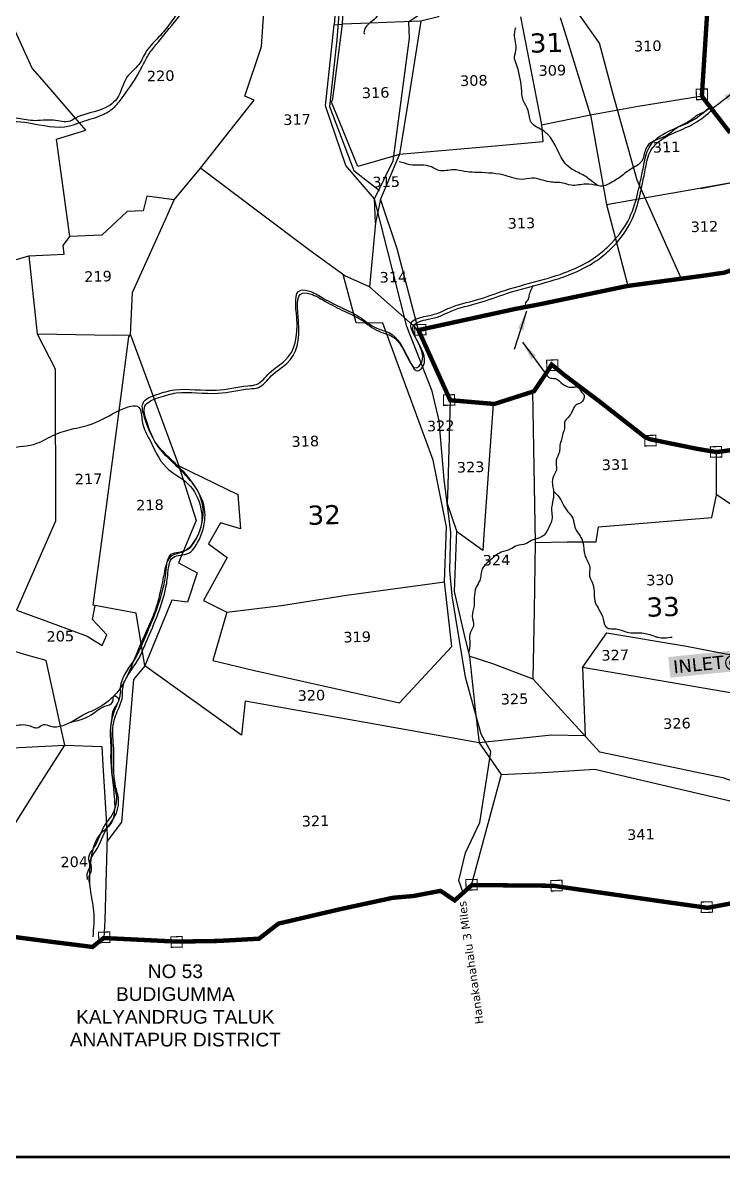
# Model space of a CAD drawing. Header units: inches. Extents: x 736579 to 743654, y 1629743 to 1634507.
# Drawn here: x 740715 to 741996, y 1629743 to 1631821 of the extents above; entities that cross this region are included whole.
import ezdxf
from ezdxf.enums import TextEntityAlignment as Align

# ---------------------------------------------------------------- set-up
doc = ezdxf.new("R2010")
doc.units = ezdxf.units.IN
doc.header["$MEASUREMENT"] = 0
doc.linetypes.add('ACAD_ISO02W100', pattern=[15, 12, -3])
for name, color, linetype in [('PLOT NO', 7, 'Continuous'), ('ROADS', 6, 'Continuous'), ('STRUCTURE', 5, 'Continuous'), ('TANKS-STREAM', 4, 'Continuous'), ('VILLAGE BOUNDRY', 5, 'Continuous'), ('VILLAGE STONES', 240, 'Continuous')]:
    doc.layers.add(name, color=color, linetype=linetype)
doc.styles.get("Standard").update_dxf_attribs({"font": 'verdana.ttf'})
doc.dimstyles.get("Standard").update_dxf_attribs({"dimtxt": 0.18, "dimasz": 0.18, "dimexe": 0.18, "dimexo": 0.0625, "dimgap": 0.09, "dimtad": 0, "dimtih": 1, "dimtoh": 1, "dimdec": 4, "dimzin": 0, "dimdsep": 46, "dimtxsty": 'Standard', "dimcen": 0.09, "dimadec": 0, "dimazin": 0, "dimtfac": 1, "dimtdec": 4, "dimtofl": 0, "dimtmove": 0, "dimatfit": 3, "dimfxl": 1, "dimtolj": 1, "dimtzin": 0, "dimarcsym": 0})

msp = doc.modelspace()

# ---------------------------------------------------------------- linework, layer by layer
at = {"layer": 'PLOT NO'}
for points in [[(741534.8, 1632216), (741535.7, 1632193.9), (741524.4, 1632101.9), (741489.5, 1631909.1), (741475.3, 1631831.4), (741443.1, 1631823.7), (741349.6, 1631820), (741299.9, 1631818.1), (741304.3, 1631920.2), (741287.4, 1631997.1), (741303.8, 1632069.3), (741303.2, 1632120.9), (741285.5, 1632193.1), (741352.8, 1632186.5), (741379.6, 1632183.5), (741372.6, 1632090.1), (741367.3, 1632001.5), (741287.4, 1631997.1)], [(741443.1, 1631823.7), (741421.6, 1631688.7), (741404.2, 1631580.5), (741369.2, 1631497.9), (741360.1, 1631454.7), (741349, 1631337.4), (741304.2, 1631357.7), (741240, 1631404.2), (741144.2, 1631475.9), (741040, 1631554.7), (741094.3, 1631623.4), (741138.2, 1631679.3), (741120.9, 1631686.5), (741151.6, 1631777.6), (741159.2, 1631894.4), (741115.2, 1631954.5), (741156.8, 1631988.7), (741265.2, 1631986.1), (741286.8, 1632062.5), (741287.9, 1632122.1), (741274.5, 1632187.1), (741285.5, 1632193.1)], [(741265.2, 1631986.1), (741292.1, 1631926.7), (741284.7, 1631817), (741299.9, 1631818.1)], [(740394.3, 1631348.1), (740486, 1631341.6), (740573.4, 1631349.9), (740726.1, 1631394.3), (740790.3, 1631397.4), (740788.6, 1631413), (740801, 1631429.8), (740776.2, 1631608), (740830.3, 1631624.4), (740754.4, 1631712.4), (740731.9, 1631737.6), (740691.1, 1631827.5)], [(741360.1, 1631454.7), (741358.1, 1631498.9), (741305.6, 1631559.4), (741268.8, 1631668.5), (741284.7, 1631817)], [(741663.4, 1631633.9), (741665.9, 1631602.8), (741578.6, 1631595.1), (741403.8, 1631579.6), (741327.4, 1631557.6), (741279.6, 1631675.8), (741281.9, 1631681.9), (741299.9, 1631818.1)], [(741625.4, 1631831.4), (741663.4, 1631633.9), (741753, 1631652.6), (741706.3, 1631805.1), (741698.6, 1631829.9)], [(741753, 1631652.6), (741840.3, 1631668.2), (741957.5, 1631687.2)], [(741753, 1631652.6), (741765.7, 1631583.2), (741782.5, 1631488.5), (741865.7, 1631503.1), (741928.2, 1631514.1), (742072.7, 1631539.5), (741954.6, 1631516.8)], [(740726.1, 1631394.3), (740737.2, 1631285.7), (740740.9, 1631251.4), (740777, 1631250.8), (740880.3, 1631249), (740911.6, 1631249.5), (740915.5, 1631327), (740975.2, 1631459.6), (740991.8, 1631496.6), (741040, 1631554.7)], [(740991.8, 1631496.6), (740942, 1631503.7), (740935, 1631476.8), (740905.6, 1631475.3), (740859.4, 1631432.3), (740801, 1631429.8)], [(741349, 1631337.4), (741438.6, 1631258.5), (741399.8, 1631407.4), (741369.2, 1631497.9)], [(741782.5, 1631488.5), (741821.3, 1631339.3)], [(740911.6, 1631249.5), (741000.5, 1631010.4), (741108.2, 1630957.9), (741112.9, 1630894.8), (741076.6, 1630905.8), (741054.8, 1630867.1), (741088.9, 1630842.3), (741045.5, 1630764), (741088.3, 1630742.1), (741188.3, 1630754.8), (741307.1, 1630773.2), (741486.1, 1630797.8), (741489.9, 1630898.6), (741465.3, 1631020.5), (741419.8, 1631144.9), (741373.6, 1631271.4), (741324.5, 1631271.7), (741300.9, 1631360.1)], [(740740.9, 1631251.4), (740773.9, 1631187.4), (740774.5, 1630909.1), (740703.3, 1630746), (740761.9, 1630724.9), (740832.7, 1630698.7), (740860, 1630681.2), (740868.6, 1630700.6), (740842.2, 1630729.1), (740847.1, 1630754.8)], [(741738.9, 1630641.4), (741743.3, 1630516.1), (741682.1, 1630517.5), (741549.7, 1630503.1), (741341.3, 1630540.4), (741121.9, 1630579.7), (741114.9, 1630517.6), (740938.3, 1630644.3), (740922.3, 1630740.4), (740843.7, 1630755.4), (740868.5, 1630940.6), (740892.5, 1631119.9), (740909.1, 1631246.3), (740911.6, 1631249.5)], [(741648.3, 1630619.6), (741650.7, 1630745.4), (741652.5, 1630869.9), (741648, 1631145.9)], [(741496.6, 1631130.2), (741492.2, 1630974.1), (741491.2, 1630941.2), (741507.9, 1630890.9), (741503.6, 1630780.2), (741522.1, 1630700.8), (741531.8, 1630661.2), (741543.1, 1630558.5), (741549.7, 1630503.1), (741589.9, 1630445.4), (741666.2, 1630448.8), (741761.3, 1630455), (742006.6, 1630397.5), (742117.4, 1630355.7), (742116.6, 1630230.8)], [(741575, 1631123.5), (741558.4, 1630883.9), (741556.5, 1630855), (741507.9, 1630889.7)], [(741983.8, 1630957.9), (742071.5, 1630900), (742155.6, 1630859.5), (742231.8, 1630780.1), (742262.8, 1630735.8), (742316.4, 1630658.4), (742409, 1630588.8), (742473.8, 1630540.2), (742531.2, 1630498.9), (742412.5, 1630628.1), (742237.2, 1630817.3), (742269.1, 1630890.7), (742080.3, 1630914.1), (742113.8, 1631012.8), (742131.2, 1631051.1)], [(741652.5, 1630869.9), (741710.4, 1630871), (741763.6, 1630870.9), (741767.8, 1630898.6), (741975.2, 1630915.6), (741983.8, 1630956.7), (741983.9, 1631035.3)], [(741000.5, 1631010.4), (741031.8, 1630910.2), (740999.9, 1630832.7), (741033.5, 1630814.6), (741015.9, 1630760.7), (740987.2, 1630764.3), (740938.3, 1630644.3), (740917.3, 1630619.4), (740895.3, 1630357.9), (740869, 1630323.4)], [(741088.3, 1630742.1), (741062.3, 1630654), (741138.5, 1630635.9), (741403.9, 1630576.3), (741499.9, 1630679.8), (741486.1, 1630797.8)], [(739821.7, 1630362.1), (739859.2, 1630356.1), (739951.5, 1630341.3), (740019.1, 1630329.1), (740090, 1630327.7), (740173.2, 1630326.1), (740249.4, 1630325.7), (740368.9, 1630323.7), (740528.4, 1630321), (740656.2, 1630320), (740678.4, 1630319.6), (740744.2, 1630424.7), (740791.9, 1630498.9), (740782.6, 1630540.1), (740757.4, 1630653.8), (740722.1, 1630663.7), (740619.8, 1630694.9), (740580.1, 1630707.4), (740578.8, 1630729.5), (740508.6, 1630734.6), (740420.9, 1630740.8), (740359.8, 1630743.7)], [(742101.2, 1630579.1), (741856.1, 1630621), (741738.9, 1630641.4), (741783.4, 1630704.4), (741929, 1630679.9), (742013.6, 1630664)], [(742333.6, 1630313.3), (742030.8, 1630426.2), (741998, 1630438.9), (741770.3, 1630486.5), (741648.3, 1630619.6), (741574.4, 1630647.8), (741531.6, 1630661.9)], [(740165.6, 1630465.5), (740220.6, 1630469.1), (740408.5, 1630479.3), (740504.9, 1630484.3), (740623.5, 1630490.4), (740791.9, 1630498.9), (740859.6, 1630496.7), (740861.1, 1630462.2), (740869.3, 1630334.6), (740865, 1630178.6), (740862.8, 1630146.2)], [(741589.9, 1630445.4), (741535.3, 1630242.2)]]:
    msp.add_lwpolyline(points, dxfattribs=at)
at = {"layer": 'ROADS'}
for points in [[(741272.1, 1632209.8), (741297.3, 1632116.8), (741292.9, 1632044), (741277.8, 1631989.6), (741293.3, 1631951.9), (741299.4, 1631923.6), (741289.2, 1631789.7), (741275.8, 1631667.7), (741320.5, 1631550.5), (741367.2, 1631513.9)], [(741520.5, 1630229), (741512.6, 1630251.6), (741524.4, 1630301.8), (741550.8, 1630357.8), (741566.6, 1630458.9), (741571, 1630487.3), (741553, 1630519.3), (741524.7, 1630623.4), (741500.5, 1630772.2), (741495.7, 1630818.7), (741497.9, 1630889), (741485.5, 1630985), (741476.6, 1631092.4), (741463.8, 1631146.6), (741417.3, 1631265.3), (741358.1, 1631498.9), (741392.3, 1631568.1), (741421.9, 1631792.4), (741420.7, 1631822.8), (741470, 1631855.4), (741497.8, 1631985.5), (741535, 1632209.3)], [(741918.8, 1631354.7), (741838.7, 1631532.5), (741794, 1631691.9), (741769.9, 1631783.2), (741717.8, 1631856.4), (741645.7, 1631986.2), (741577.5, 1632129.1), (741523.7, 1632203.5)]]:
    msp.add_lwpolyline(points, dxfattribs=at)
at = {"layer": 'STRUCTURE', "color": 5, "const_width": 4.65}
msp.add_lwpolyline([(743565.5, 1629793.8), (743565.5, 1629745.5), (736581.7, 1629745.5), (736581.7, 1629793.8)], dxfattribs=at)
at = {"layer": 'TANKS-STREAM'}
for points in [[(740776.3, 1632091.7), (740735.7, 1632110.8), (740708.7, 1632123.1), (740690.4, 1632129.9), (740671.4, 1632133.5), (740650.7, 1632141.6), (740607.1, 1632150.7), (740578.4, 1632159.7), (740560.6, 1632156.4), (740543.8, 1632144.6), (740530, 1632140.3), (740497.5, 1632115), (740480.8, 1632107.2), (740428.9, 1632099.2), (740390.4, 1632095.2), (740369.8, 1632097.7), (740343.8, 1632097), (740371, 1632092.3), (740400.6, 1632091.5), (740426.5, 1632094.8), (740448.6, 1632095.9), (740493.6, 1632106.8), (740523.7, 1632127.9), (740541.3, 1632137.1), (740559.2, 1632149.3), (740584.4, 1632151.5), (740612.7, 1632143.8), (740636.9, 1632135.4), (740646.7, 1632135.7), (740669.1, 1632127.8), (740690.7, 1632126.9), (740705.8, 1632116.8), (740758.1, 1632093.7), (740786.9, 1632079.7), (740815.6, 1632065.1), (740844.6, 1632054.2), (740862.7, 1632048.9), (740880.3, 1632042.8), (740893.9, 1632038.6), (740938.5, 1632024.4), (740977.1, 1632012.4), (741002.2, 1632002.9), (741025.7, 1631996.1), (741049.1, 1631993.4), (741076.9, 1631995.9), (741102.3, 1632000.4), (741149.9, 1632010.4), (741138.9, 1632001.7), (741117.2, 1631987.9), (741098.9, 1631968.2), (741090.5, 1631957.8), (741064, 1631927.5), (741050.7, 1631909), (741039.8, 1631892.9), (741020.4, 1631869.9), (740987.6, 1631824.2), (740966.5, 1631797.7), (740940.8, 1631768.6), (740926.8, 1631744.3), (740905.4, 1631721.1), (740887, 1631681.8), (740857.2, 1631661.6), (740811.5, 1631646.3), (740801.4, 1631640.9), (740771, 1631642.4), (740733.2, 1631641.7), (740702, 1631646.4), (740666.5, 1631645.7), (740637.5, 1631638.2), (740601.7, 1631627.2), (740563.7, 1631623.2), (740533.6, 1631624.7), (740511.2, 1631620.6), (740494.2, 1631623.4), (740441.8, 1631611.9), (740415.8, 1631603.4), (740394.8, 1631605.2), (740377.4, 1631626.6), (740362.4, 1631657.6), (740348, 1631678.2), (740330.1, 1631696.4), (740314.2, 1631707.3), (740298.4, 1631712.7), (740262.3, 1631731.1), (740243, 1631734.6), (740206.7, 1631734.2), (740171.1, 1631734.5), (740129.2, 1631733.7), (740090.7, 1631733.3), (740047.7, 1631734.9), (740012.6, 1631735.8), (739986.9, 1631726.6), (739948.7, 1631707.3), (739901.7, 1631680.1), (739851.7, 1631662), (739822.8, 1631657.9), (739794, 1631648.1), (739763.1, 1631647.1), (739704, 1631656.7), (739691.2, 1631664.9), (739662.1, 1631666.9), (739629.8, 1631667.6), (739603.8, 1631675.8), (739588.6, 1631680.4), (739547.2, 1631678.1), (739516.8, 1631681.9), (739491.7, 1631694.6), (739469.8, 1631702.9), (739447.3, 1631716.1), (739426.9, 1631731.7), (739384, 1631754), (739350.8, 1631771.5), (739317, 1631779.7), (739293.8, 1631786.5), (739259.3, 1631793.6), (739242.8, 1631798), (739218.7, 1631797.7), (739197.5, 1631798.9), (739132.2, 1631786.6), (739192.6, 1631795.2), (739213.6, 1631793), (739249.7, 1631789.6), (739276.2, 1631781.5), (739314.7, 1631774.7), (739395.5, 1631741.1), (739442.4, 1631710.8), (739475.2, 1631692.5), (739524.3, 1631673.6), (739554.9, 1631670.6), (739602.4, 1631666.8), (739645.6, 1631657.9), (739660.3, 1631660.2), (739718.2, 1631646.1), (739764.8, 1631642.7), (739811.7, 1631641.7), (739806.6, 1631626.7), (739805.5, 1631600.4), (739805.3, 1631585.6), (739779.2, 1631580.8), (739761.4, 1631574.5), (739745.4, 1631577.3), (739718.3, 1631571.1), (739665.1, 1631562.4), (739634.9, 1631548.3), (739612.7, 1631509.9), (739642.4, 1631539.6), (739669.3, 1631556.5), (739717.3, 1631562), (739704.4, 1631536.2), (739696.8, 1631508), (739692.9, 1631501.2), (739678.8, 1631460.2), (739667.9, 1631442.8), (739661.9, 1631430), (739643.5, 1631420.2), (739635.9, 1631409.7), (739663.9, 1631430.6), (739688.6, 1631453.1), (739692, 1631475.9), (739698.7, 1631481.1), (739703.2, 1631463.4), (739711.5, 1631442.9), (739721, 1631404), (739724.5, 1631383.3), (739733.9, 1631359.5), (739744.6, 1631338.7), (739736.6, 1631365.9), (739730.1, 1631378.5), (739729.2, 1631401.5), (739724.6, 1631412.7), (739723, 1631429.6), (739710.4, 1631458.3), (739707.4, 1631482.6), (739701.5, 1631492.4), (739706.5, 1631513.1), (739716.4, 1631535.2), (739729.5, 1631549.1), (739739.2, 1631560.4), (739781.9, 1631571.7), (739800.1, 1631577.3), (739826.6, 1631571.7), (739861.7, 1631547), (739897, 1631536.7), (739917.5, 1631522.4), (739932.2, 1631502.5), (739947.7, 1631490.2), (739926.5, 1631516.8), (739904.5, 1631540.3), (739884.6, 1631548.4), (739850.7, 1631571.2), (739822.9, 1631585.7), (739810.4, 1631610.7), (739817.8, 1631627), (739829.2, 1631625.1), (739840.1, 1631615.1), (739860.3, 1631602.5), (739875.8, 1631588), (739891.7, 1631573), (739837.6, 1631627.1), (739818.6, 1631636.6), (739818, 1631643.7), (739853.7, 1631656.6), (739893.4, 1631668.4), (739907.9, 1631678), (739936.4, 1631690.3), (739958.5, 1631702.9), (739986.4, 1631720), (740017.4, 1631722.9), (740056.7, 1631721.9), (740094.7, 1631721.7), (740143.4, 1631725.7), (740179.7, 1631728.7), (740218, 1631730.9), (740263.3, 1631726.8), (740320.6, 1631692.7), (740348.7, 1631657.1), (740376.6, 1631604), (740412.9, 1631592.2), (740458.1, 1631608.5), (740495.2, 1631613.1), (740534.3, 1631613.7), (740630.3, 1631630.6), (740667.3, 1631638.6), (740725.8, 1631637.6), (740800.4, 1631632), (740818.5, 1631638.1), (740855.9, 1631650.5), (740878.7, 1631663.2), (740894.8, 1631681.2), (740933.3, 1631740.7), (740944.2, 1631761.3), (740958.1, 1631780.2), (741035.2, 1631875.6), (741100.9, 1631958.3), (741147.3, 1631999.4), (741189.9, 1632018.8), (741263.1, 1632050.1), (741277.2, 1632083.8), (741275.4, 1632116.8), (741274.6, 1632151.3), (741263.9, 1632166.9), (741264, 1632173.1), (741267.6, 1632191), (741277.7, 1632198.7), (741327.7, 1632194.1), (741357.7, 1632190.5), (741382.7, 1632188.3), (741432.7, 1632191.8), (741488.4, 1632197.6), (741539.5, 1632197.9), (741558.1, 1632226.1), (741574.7, 1632261.1), (741593.5, 1632309.2), (741629.8, 1632364.6), (741651.1, 1632373), (741672.4, 1632374.9), (741716, 1632378.8), (741761.2, 1632377.5), (741820.7, 1632382.7), (741844.3, 1632385), (741858.8, 1632402.7), (741857.8, 1632443.4), (741862.5, 1632465), (741920.3, 1632473.9), (741971.8, 1632478.1), (742034.8, 1632479.4), (742071, 1632491.2), (742095.7, 1632499.3), (742123.9, 1632505.6), (742169.1, 1632515.6), (742218.9, 1632529.4), (742254.6, 1632536.2), (742288.5, 1632526.8), (742321.3, 1632514.2), (742375, 1632485.2), (742418.8, 1632473.4), (742445.1, 1632482.8), (742492.4, 1632486.2), (742518.4, 1632480.9), (742556.2, 1632478.8), (742576, 1632484), (742586.1, 1632489.7), (742597.3, 1632497.8)], [(741391.4, 1631877.9), (741388.1, 1631869.7), (741376.5, 1631858.6), (741370.1, 1631848.5), (741365.9, 1631842.9), (741364.6, 1631837.5), (741354, 1631823.9), (741343.4, 1631814.5), (741339, 1631805), (741339.3, 1631801), (741339.9, 1631800)], [(741973.3, 1631665.2), (741961.6, 1631657.7), (741948.7, 1631651.5), (741938.5, 1631643.5), (741919.2, 1631632.9), (741909.2, 1631626.9), (741893.2, 1631614.8), (741869.9, 1631604.8), (741857.7, 1631595.6), (741850.1, 1631575.3), (741846.9, 1631567.8), (741826.2, 1631552.5), (741805.5, 1631536.9), (741793.8, 1631529.8), (741768.4, 1631522.2), (741758.7, 1631528.5), (741739.5, 1631542.3), (741717.2, 1631554.3), (741704.3, 1631567.2), (741668.3, 1631622.4), (741645, 1631638.4), (741639.1, 1631660), (741630.3, 1631678.3), (741627, 1631701.3), (741617.2, 1631746.1), (741614.3, 1631758.1), (741617.6, 1631774.3), (741615.3, 1631789.2), (741614.7, 1631803.4), (741616.6, 1631812.3)], [(740833.5, 1630253.1), (740833.2, 1630265.6), (740837.2, 1630276), (740835.5, 1630293.9), (740844.3, 1630310.4), (740865.6, 1630353.4), (740875.6, 1630367.2), (740886.6, 1630405), (740881.1, 1630430), (740877.7, 1630498.3), (740877.1, 1630542.1), (740887.6, 1630573.8), (740893.8, 1630594.5), (740893.8, 1630604.1), (740922.6, 1630661.1), (740933.8, 1630685.1), (740957.1, 1630740.5), (740971.8, 1630787), (740976.7, 1630815.1), (740986.5, 1630848.2), (741015, 1630856.2), (741027.5, 1630869), (741039.7, 1630894.7), (741044.2, 1630936.3), (741033, 1630967.4), (741012.9, 1630994.8), (740986.6, 1631021.2), (740960.3, 1631049.5), (740937.7, 1631098.4), (740934.8, 1631124.8), (740960.3, 1631140.7), (740992.2, 1631149), (741068.7, 1631148.6), (741126.5, 1631156.6), (741142.4, 1631159.2), (741166.1, 1631180.3), (741194.8, 1631203.2), (741216, 1631280.1), (741223.4, 1631331.6), (741241.3, 1631328.9), (741265.1, 1631316.5), (741299.5, 1631298.7), (741330.4, 1631282.8), (741362.6, 1631261.9), (741384.1, 1631254), (741422, 1631201.9), (741434.4, 1631189.4), (741441.3, 1631194.5), (741434.5, 1631242.2), (741426.1, 1631272.2), (741452.7, 1631284), (741475.1, 1631289.9), (741494.9, 1631298.8), (741544.9, 1631313.8), (741596.4, 1631331), (741669, 1631351.6), (741725.3, 1631371.4), (741762.5, 1631392.3), (741787.5, 1631413.3), (741821.3, 1631457.3), (741834, 1631488), (741845, 1631532.2), (741850.8, 1631560.8), (741860.4, 1631592.7), (741868.6, 1631603.4), (741905.4, 1631626.4), (741940.3, 1631642.5), (741972.7, 1631667.4)], [(740836.9, 1630247.4), (740836.5, 1630259.9), (740840.6, 1630270.3), (740838.8, 1630288.3), (740847.7, 1630304.8), (740869, 1630347.7), (740879, 1630361.5), (740890, 1630399.3), (740884.5, 1630424.3), (740881.1, 1630492.7), (740880.4, 1630536.5), (740891, 1630568.2), (740897.2, 1630588.8), (740897.2, 1630598.5), (740926, 1630655.5), (740937.2, 1630679.4), (740960.4, 1630734.8), (740975.2, 1630781.3), (740980, 1630809.5), (740989.8, 1630842.5), (741018.4, 1630850.5), (741030.9, 1630863.4), (741043, 1630889), (741047.5, 1630930.7), (741036.3, 1630961.8), (741016.3, 1630989.2), (740990, 1631015.6), (740963.6, 1631043.8), (740941, 1631092.7), (740938.2, 1631119.2), (740963.6, 1631135.1), (740995.6, 1631143.4), (741072.1, 1631143), (741129.9, 1631151), (741145.8, 1631153.6), (741169.4, 1631174.7), (741198.1, 1631197.6), (741219.4, 1631274.4), (741226.7, 1631326), (741244.7, 1631323.3), (741268.5, 1631310.9), (741302.9, 1631293), (741333.8, 1631277.2), (741366, 1631256.3), (741387.4, 1631248.4), (741425.3, 1631196.3), (741437.7, 1631183.8), (741444.6, 1631188.8), (741437.8, 1631236.6), (741429.5, 1631266.5), (741456.1, 1631278.3), (741478.4, 1631284.2), (741498.2, 1631293.2), (741548.2, 1631308.1), (741599.7, 1631325.4), (741672.4, 1631345.9), (741728.7, 1631365.7), (741765.8, 1631386.7), (741790.9, 1631407.6), (741824.6, 1631451.6), (741837.4, 1631482.4), (741848.3, 1631526.5), (741854.1, 1631555.2), (741863.7, 1631587), (741871.9, 1631597.8), (741908.8, 1631620.7), (741943.7, 1631636.8), (741976, 1631661.7)], [(741766.4, 1631523), (741744.9, 1631525.4), (741731.5, 1631524), (741717.7, 1631523.4), (741702.8, 1631527.4), (741678.2, 1631529.6), (741646.8, 1631536.4), (741627.4, 1631534.2), (741609.1, 1631537.7), (741593.1, 1631542.3), (741541.4, 1631547.1), (741523, 1631548.8), (741502.7, 1631551.7), (741476, 1631550.7), (741462.3, 1631557.1), (741443.6, 1631560.1), (741427.6, 1631560.3), (741408.2, 1631565.1), (741403, 1631566.4)], [(741637.3, 1631299.1), (741634.6, 1631306.2), (741639, 1631313.9), (741641.3, 1631321.1), (741644.3, 1631331), (741649.2, 1631340.5)], [(741671.6, 1631178.8), (741677.3, 1631171.6), (741689.3, 1631169.7), (741702.1, 1631159.9), (741722.8, 1631154.1), (741728.6, 1631154.7), (741736.8, 1631145.1), (741741.7, 1631138.9), (741735.3, 1631125.5), (741726.4, 1631121.1), (741722, 1631115.1), (741718.2, 1631107), (741712.5, 1631098.8), (741706.8, 1631092.5), (741705.6, 1631077.9), (741702.7, 1631069), (741700.2, 1631058), (741697.3, 1631048.2), (741696.3, 1631034.9), (741690.5, 1631020.5), (741690.8, 1631002.4), (741684.2, 1630987.7), (741684, 1630974.2), (741685.7, 1630962.6), (741684.9, 1630949.7), (741682, 1630928.3), (741683.1, 1630914.4), (741675, 1630893.6), (741668.4, 1630883.3), (741652.4, 1630875.9), (741645.1, 1630873.3), (741635, 1630867.6), (741618, 1630863.8), (741606.6, 1630857.4), (741590, 1630852), (741567.3, 1630835), (741555.3, 1630821.6), (741550.7, 1630800.2), (741544.2, 1630787.9), (741540.7, 1630768.4), (741540.2, 1630754), (741537, 1630734.8), (741539, 1630716.9), (741532.3, 1630701.6), (741532.6, 1630685.2), (741530.2, 1630667.8)], [(740299.4, 1630629.6), (740307.9, 1630671.7), (740308.1, 1630710.9), (740315.1, 1630740), (740339.3, 1630784.6), (740340.5, 1630814.1), (740336.7, 1630840.3), (740326.2, 1630850.3), (740315.1, 1630856.9), (740302.9, 1630865.3), (740289.8, 1630887.5), (740299.5, 1630893.3), (740324.6, 1630898.6), (740427.1, 1630907.6), (740482.2, 1630917.8), (740516.9, 1630946.2), (740537.5, 1630973.9), (740573.3, 1631005.1), (740615.9, 1631018), (740689.4, 1631042.5), (740740.4, 1631051.3), (740774.1, 1631067.6), (740807.9, 1631078.2), (740848.9, 1631089.9), (740929.3, 1631114.1), (740933.9, 1631088.2), (740946.1, 1631059.4), (740977, 1631007.5), (741016.4, 1630977.9), (741040.8, 1630931.3), (741041.9, 1630905), (741032, 1630878), (741008.1, 1630852.6), (740987.4, 1630845.4), (740974, 1630816.8), (740971.2, 1630802.9), (740966.6, 1630782.4), (740960.2, 1630755.4), (740948.4, 1630724.4), (740919.7, 1630658.9), (740886.7, 1630594.7), (740855, 1630568.5), (740824.3, 1630553.5), (740799.1, 1630539.1), (740776.4, 1630532.2), (740766.1, 1630533.1), (740752.6, 1630536.3), (740740.2, 1630530.1), (740734.3, 1630531.5), (740723.1, 1630535.2), (740692.5, 1630532.4), (740683.9, 1630530.2)], [(741685.6, 1630963.5), (741694, 1630955), (741711.7, 1630926.2), (741721, 1630914.1), (741724.7, 1630897.8), (741737.2, 1630876.3), (741741.1, 1630859.1), (741742.8, 1630847), (741751.9, 1630824.6), (741751.6, 1630808.2), (741757.7, 1630793.7), (741762.3, 1630759.1), (741768.8, 1630747.4), (741776.4, 1630729.4), (741782.2, 1630714.8), (741802.8, 1630711.3), (741820.4, 1630705.7), (741847.2, 1630704.3), (741870.4, 1630698.5), (741876, 1630696.6), (741902.6, 1630696.9)], [(740802.3, 1630540.8), (740839.6, 1630554.3), (740864.6, 1630570.1), (740879.4, 1630579.2), (740881.9, 1630589.3), (740888.2, 1630586.3), (740880.6, 1630563.8), (740877.6, 1630548.2), (740874.8, 1630525.8), (740875.8, 1630495.4), (740875.5, 1630478.8), (740882.5, 1630399.6), (740874, 1630353), (740856.1, 1630336.1), (740842.8, 1630307.3), (740838, 1630235.6), (740844.1, 1630195.3), (740842.9, 1630148.6)]]:
    msp.add_spline(points, degree=3, dxfattribs=at)
at = {"layer": 'VILLAGE BOUNDRY', "linetype": 'ACAD_ISO02W100', "ltscale": 2, "const_width": 8}
for points in [[(741967.1, 1631844.6), (741957.1, 1631689.2), (741957.8, 1631685.3), (741975.6, 1631662.2), (742008.6, 1631619.4)], [(742081.5, 1631393.1), (741998.3, 1631363.6), (741959.2, 1631357.9), (741821.3, 1631339.3), (741658.5, 1631305.3), (741615.8, 1631297.2), (741438.6, 1631258.5), (741496.6, 1631130.2), (741577.4, 1631123.3), (741650, 1631146.6), (741674.2, 1631182.7), (741682.2, 1631195.3), (741707.8, 1631174.5), (741770.1, 1631127.6), (741852.8, 1631062.9), (741861.3, 1631058.9), (741950.6, 1631040.8), (741983.9, 1631035.3), (742081.4, 1631048.3)], [(742032, 1630213.5), (741967.4, 1630201.4), (741886.1, 1630212.8), (741701.1, 1630239.4), (741685.2, 1630241.8), (741536.2, 1630243.1), (741504.8, 1630215), (741479, 1630232.5), (741429.1, 1630223), (741391.9, 1630219.8), (741296.2, 1630199.1), (741182.4, 1630172.5), (741146.8, 1630144.9), (741072.6, 1630140.8), (740996.5, 1630139.6), (740862.8, 1630146.2), (740842.3, 1630129.8), (740765.3, 1630139.5), (740670.3, 1630151.9)]]:
    msp.add_lwpolyline(points, dxfattribs=at)
at = {"layer": 'VILLAGE STONES', "const_width": 1.96}
for points in [[(741947.1, 1631680), (741967.5, 1631680.5), (741967, 1631699.7), (741946.7, 1631699.2)], [(741432, 1631249.2), (741452.4, 1631249.7), (741451.9, 1631268.9), (741431.5, 1631268.4)], [(741673.5, 1631184.3), (741693.9, 1631184.8), (741693.4, 1631204), (741673, 1631203.5)], [(741484.7, 1631120.7), (741505.1, 1631121.2), (741504.6, 1631140.4), (741484.2, 1631139.9)], [(741852.9, 1631046.4), (741873.3, 1631046.9), (741872.8, 1631066.1), (741852.4, 1631065.6)], [(741973, 1631025.8), (741993.4, 1631026.3), (741992.9, 1631045.5), (741972.5, 1631045)], [(741525.8, 1630233.8), (741546.2, 1630234.3), (741545.7, 1630253.5), (741525.3, 1630253)], [(741681.2, 1630232.1), (741701.6, 1630232.7), (741701.1, 1630251.9), (741680.7, 1630251.3)], [(741956, 1630192.8), (741976.4, 1630193.3), (741975.9, 1630212.5), (741955.5, 1630212)], [(740853.9, 1630137.6), (740874.3, 1630138.1), (740873.8, 1630157.3), (740853.4, 1630156.8)], [(740986.2, 1630129.1), (741006.6, 1630129.7), (741006.1, 1630148.9), (740985.7, 1630148.3)]]:
    msp.add_lwpolyline(points, close=True, dxfattribs=at)

# ---------------------------------------------------------------- texts
at = {"layer": 'PLOT NO'}
for s, height, p in [('31', 35, (741672.7, 1631784.3)), ('310', 19.29, (741858, 1631778.4)), ('220', 19.29, (740967.1, 1631723.7)), ('309', 19.29, (741683.5, 1631733.8)), ('308', 19.29, (741539.9, 1631715.2)), ('316', 19.29, (741360.3, 1631693)), ('317', 19.29, (741216.5, 1631643.9)), ('311', 19.29, (741892.5, 1631593.4)), ('315', 19.29, (741379.5, 1631529.8)), ('313', 19.29, (741626.9, 1631454.2)), ('312', 19.29, (741961.7, 1631448)), ('219', 19.29, (740852.5, 1631356.9)), ('314', 19.29, (741392.7, 1631355.6)), ('322', 19.29, (741479.3, 1631083.4)), ('318', 19.29, (741231.6, 1631055.1)), ('323', 19.29, (741534, 1631007.9)), ('331', 19.29, (741799.1, 1631012.5)), ('217', 19.29, (740835.2, 1630986.3)), ('218', 19.29, (740947.5, 1630938.6)), ('32', 35, (741266.1, 1630920.4)), ('324', 19.29, (741581.3, 1630837.7)), ('330', 19.29, (741880.5, 1630801.5)), ('33 ', 35, (741893.6, 1630752.5)), ('205', 19.29, (740783.5, 1630698.4)), ('319', 19.29, (741326.4, 1630697.2)), ('327', 19.29, (741798.4, 1630663.9)), ('320', 19.29, (741242.7, 1630590.3)), ('325', 19.29, (741614.3, 1630583.7)), ('326', 19.29, (741911.4, 1630538.9)), ('321', 19.29, (741250.3, 1630360.5)), ('341', 19.29, (741845.5, 1630335.8)), ('204', 19.29, (740808.9, 1630285.7))]:
    msp.add_text(s, height=height, rotation=1.4744, dxfattribs=at).set_placement(p, align=Align.MIDDLE_CENTER)
at = {"layer": 'ROADS', "color": 0, "insert": (741553, 1629919), "char_height": 15, "width": 362.825, "attachment_point": 1, "rotation": 98.2177}
msp.add_mtext('\\A1;\\pi69.38095;Hanakanahalu 3 Miles', dxfattribs=at)
at = {"layer": 'STRUCTURE', "color": 5, "insert": (741903.4, 1630653.9), "char_height": 23.822, "width": 315.349, "attachment_point": 1, "rotation": 5.7431, "bg_fill": 1, "box_fill_scale": 1.3, "bg_fill_color": 7, "bg_fill_true_color": 16777215, "bg_fill_transparency": 4390977}
msp.add_mtext('INLET@KM214.375', dxfattribs=at)
at = {"layer": 'VILLAGE STONES', "insert": (740993.9, 1630097.8), "char_height": 25, "width": 478.182, "attachment_point": 2}
msp.add_mtext('{\\fArial|b0|i0|c0|p34;NO 53\\PBUDIGUMMA \\PKALYANDRUG TALUK \\PANANTAPUR DISTRICT}', dxfattribs=at)

# ---------------------------------------------------------------- leaders
at = {"layer": 'VILLAGE BOUNDRY', "color": 5}
for points in [[(742029.2, 1631704), (741972.8, 1631661.1)], [(741636.3, 1631292.9), (741613.4, 1631222.7)], [(741628.8, 1631236.4), (741670.9, 1631179.3)]]:
    msp.add_leader(points, dimstyle='Standard', override={"dimasz": 35, "dimtfill": 2, "dimtfillclr": 5}, dxfattribs=at)

doc.saveas('drawing.dxf')
